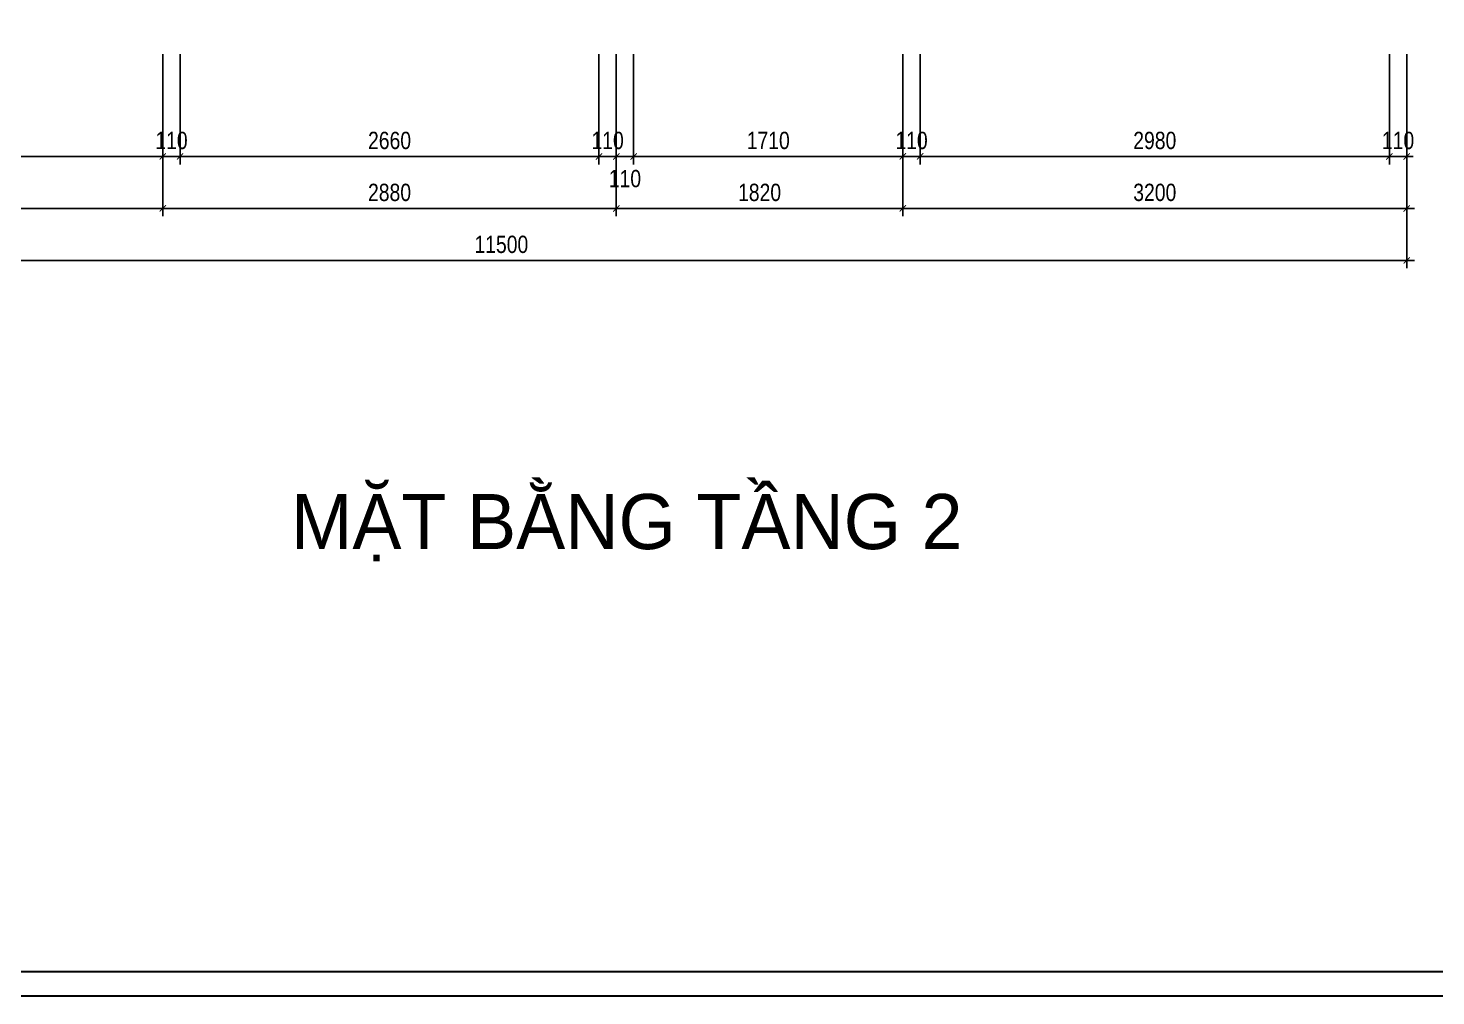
# Model space of a CAD drawing. Header units: millimetres. Extents: x -82962 to 19744, y -138000 to 4535.
# Drawn here: x -66937 to -57997, y -54419 to -48273 of the extents above; entities that cross this region are included whole.
import ezdxf

# ---------------------------------------------------------------- set-up
doc = ezdxf.new("R2010")
doc.units = ezdxf.units.MM
doc.header["$LTSCALE"] = 1000
doc.header["$MEASUREMENT"] = 0
doc.header["$PDMODE"] = 3
doc.layers.get('0').update_dxf_attribs({"lineweight": 30})
doc.layers.get('DEFPOINTS').update_dxf_attribs({"color": 4, "lineweight": 30})
doc.layers.add('THAY', color=4, linetype='Continuous', lineweight=30)
doc.styles.add('A2', font='VnAvantH.TTF')
doc.styles.add('dim', font='arial.ttf', dxfattribs={"width": 0.8})
doc.dimstyles.new('1-100-100', dxfattribs={"dimscale": 0, "dimtxt": 2.2, "dimasz": 0.8, "dimexe": 1, "dimexo": 1, "dimgap": 0.9, "dimtad": 1, "dimdec": 0, "dimzin": 0, "dimdsep": 46, "dimtxsty": 'dim', "dimblk1": 'ARCHTICK', "dimblk2": 'ARCHTICK', "dimsah": 1, "dimcen": 1, "dimdle": 1, "dimclrd": 256, "dimclre": 256, "dimclrt": 1, "dimadec": 0, "dimazin": 0, "dimtfac": 0.0001, "dimtdec": 0, "dimtix": 1, "dimtmove": 2, "dimatfit": 3, "dimldrblk": 'DOT', "dimfxl": 100, "dimtolj": 1, "dimtzin": 0, "dimarcsym": 0})

# ---------------------------------------------------------------- blocks, each defined once
blk = doc.blocks.new('_ARCHTICK')
at = {"color": 0, "linetype": 'ByBlock', "const_width": 0.15}
blk.add_lwpolyline([(-0.5, -0.5), (0.5, 0.5)], dxfattribs=at)
blk = doc.blocks.new('*D1301')
at = {"layer": 'DEFPOINTS', "color": 0, "ltscale": 0.2, "transparency": 16777216}
for p in [(-69571.9, -48388.2), (-66081.9, -48388.2), (-66081.9, -49088.2)]:
    blk.add_point(p, dxfattribs=at)
at = {"layer": 'THAY', "lineweight": -2, "ltscale": 0.2, "transparency": 16777216}
for p, q in [((-69571.9, -48438.2), (-69571.9, -49138.2)), ((-66081.9, -48438.2), (-66081.9, -49138.2)), ((-69621.9, -49088.2), (-66031.9, -49088.2))]:
    blk.add_line(p, q, dxfattribs=at)
at = {"layer": 'THAY', "lineweight": -2, "ltscale": 0.2, "transparency": 16777216, "xscale": 40.00000032884265, "yscale": 40.00000032884265, "zscale": 40.00000032884265, "rotation": 180}
blk.add_blockref('_ARCHTICK', (-69571.9, -49088.2), dxfattribs=at)
at = {"layer": 'THAY', "lineweight": -2, "ltscale": 0.2, "transparency": 16777216, "xscale": 40.00000032884265, "yscale": 40.00000032884265, "zscale": 40.00000032884265}
blk.add_blockref('_ARCHTICK', (-66081.9, -49088.2), dxfattribs=at)
at = {"layer": 'THAY', "color": 1, "ltscale": 0.2, "transparency": 16777216, "insert": (-67826.9, -48987), "char_height": 110, "attachment_point": 5, "style": 'dim'}
blk.add_mtext('\\A1;3490', dxfattribs=at)
blk = doc.blocks.new('_DOT')
at = {"color": 0, "linetype": 'ByBlock', "ltscale": 10}
blk.add_line((-0.5, 0), (-1, 0), dxfattribs=at)
at = {"color": 0, "linetype": 'ByBlock', "ltscale": 10, "const_width": 0.5}
blk.add_lwpolyline([(-0.25, 0, 1), (0.25, 0, 1)], format="xyb", close=True, dxfattribs=at)
blk = doc.blocks.new('*D1302')
at = {"layer": 'DEFPOINTS', "color": 0, "ltscale": 0.2, "transparency": 16777216}
for p in [(-66081.9, -48388.2), (-65971.9, -48388.2), (-65971.9, -49088.2)]:
    blk.add_point(p, dxfattribs=at)
at = {"layer": 'THAY', "lineweight": -2, "ltscale": 0.2, "transparency": 16777216}
for p, q in [((-66081.9, -48438.2), (-66081.9, -49138.2)), ((-65971.9, -48438.2), (-65971.9, -49138.2)), ((-66081.9, -49088.2), (-66121.9, -49088.2)), ((-66081.9, -49088.2), (-65971.9, -49088.2)), ((-65971.9, -49088.2), (-65931.9, -49088.2))]:
    blk.add_line(p, q, dxfattribs=at)
at = {"layer": 'THAY', "lineweight": -2, "ltscale": 0.2, "transparency": 16777216, "xscale": 40.00000032884265, "yscale": 40.00000032884265, "zscale": 40.00000032884265}
blk.add_blockref('_ARCHTICK', (-66081.9, -49088.2), dxfattribs=at)
at = {"layer": 'THAY', "lineweight": -2, "ltscale": 0.2, "transparency": 16777216, "xscale": 40.00000032884265, "yscale": 40.00000032884265, "zscale": 40.00000032884265, "rotation": 180}
blk.add_blockref('_ARCHTICK', (-65971.9, -49088.2), dxfattribs=at)
at = {"layer": 'THAY', "color": 1, "ltscale": 0.2, "transparency": 16777216, "insert": (-66026.9, -48987.1), "char_height": 110, "attachment_point": 5, "style": 'dim'}
blk.add_mtext('\\A1;110', dxfattribs=at)
blk = doc.blocks.new('*D1303')
at = {"layer": 'DEFPOINTS', "color": 0, "ltscale": 0.2, "transparency": 16777216}
for p in [(-65971.9, -48388.2), (-63311.9, -48388.2), (-63311.9, -49088.2)]:
    blk.add_point(p, dxfattribs=at)
at = {"layer": 'THAY', "lineweight": -2, "ltscale": 0.2, "transparency": 16777216}
for p, q in [((-65971.9, -48438.2), (-65971.9, -49138.2)), ((-63311.9, -48438.2), (-63311.9, -49138.2)), ((-66021.9, -49088.2), (-63261.9, -49088.2))]:
    blk.add_line(p, q, dxfattribs=at)
at = {"layer": 'THAY', "lineweight": -2, "ltscale": 0.2, "transparency": 16777216, "xscale": 40.00000032884265, "yscale": 40.00000032884265, "zscale": 40.00000032884265, "rotation": 180}
blk.add_blockref('_ARCHTICK', (-65971.9, -49088.2), dxfattribs=at)
at = {"layer": 'THAY', "lineweight": -2, "ltscale": 0.2, "transparency": 16777216, "xscale": 40.00000032884265, "yscale": 40.00000032884265, "zscale": 40.00000032884265}
blk.add_blockref('_ARCHTICK', (-63311.9, -49088.2), dxfattribs=at)
at = {"layer": 'THAY', "color": 1, "ltscale": 0.2, "transparency": 16777216, "insert": (-64641.9, -48987.1), "char_height": 110, "attachment_point": 5, "style": 'dim'}
blk.add_mtext('\\A1;2660', dxfattribs=at)
blk = doc.blocks.new('*D1304')
at = {"layer": 'DEFPOINTS', "color": 0, "ltscale": 0.2, "transparency": 16777216}
for p in [(-63311.9, -48388.2), (-63201.9, -48388.2), (-63201.9, -49088.2)]:
    blk.add_point(p, dxfattribs=at)
at = {"layer": 'THAY', "lineweight": -2, "ltscale": 0.2, "transparency": 16777216}
for p, q in [((-63311.9, -48438.2), (-63311.9, -49138.2)), ((-63201.9, -48438.2), (-63201.9, -49138.2)), ((-63311.9, -49088.2), (-63351.9, -49088.2)), ((-63311.9, -49088.2), (-63201.9, -49088.2)), ((-63201.9, -49088.2), (-63161.9, -49088.2))]:
    blk.add_line(p, q, dxfattribs=at)
at = {"layer": 'THAY', "lineweight": -2, "ltscale": 0.2, "transparency": 16777216, "xscale": 40.00000032884265, "yscale": 40.00000032884265, "zscale": 40.00000032884265}
blk.add_blockref('_ARCHTICK', (-63311.9, -49088.2), dxfattribs=at)
at = {"layer": 'THAY', "lineweight": -2, "ltscale": 0.2, "transparency": 16777216, "xscale": 40.00000032884265, "yscale": 40.00000032884265, "zscale": 40.00000032884265, "rotation": 180}
blk.add_blockref('_ARCHTICK', (-63201.9, -49088.2), dxfattribs=at)
at = {"layer": 'THAY', "color": 1, "ltscale": 0.2, "transparency": 16777216, "insert": (-63256.9, -48987.1), "char_height": 110, "attachment_point": 5, "style": 'dim'}
blk.add_mtext('\\A1;110', dxfattribs=at)
blk = doc.blocks.new('*D1305')
at = {"layer": 'DEFPOINTS', "color": 0, "ltscale": 0.2, "transparency": 16777216}
for p in [(-63201.9, -48388.2), (-63091.9, -48388.2), (-63091.9, -49088.2)]:
    blk.add_point(p, dxfattribs=at)
at = {"layer": 'THAY', "lineweight": -2, "ltscale": 0.2, "transparency": 16777216}
for p, q in [((-63201.9, -48438.2), (-63201.9, -49138.2)), ((-63091.9, -48438.2), (-63091.9, -49138.2)), ((-63251.9, -49088.2), (-63041.9, -49088.2))]:
    blk.add_line(p, q, dxfattribs=at)
at = {"layer": 'THAY', "lineweight": -2, "ltscale": 0.2, "transparency": 16777216, "xscale": 40.00000032884265, "yscale": 40.00000032884265, "zscale": 40.00000032884265, "rotation": 180}
blk.add_blockref('_ARCHTICK', (-63201.9, -49088.2), dxfattribs=at)
at = {"layer": 'THAY', "lineweight": -2, "ltscale": 0.2, "transparency": 16777216, "xscale": 40.00000032884265, "yscale": 40.00000032884265, "zscale": 40.00000032884265}
blk.add_blockref('_ARCHTICK', (-63091.9, -49088.2), dxfattribs=at)
at = {"layer": 'THAY', "color": 1, "ltscale": 0.2, "transparency": 16777216, "insert": (-63146.9, -49229.4), "char_height": 110, "attachment_point": 5, "style": 'dim'}
blk.add_mtext('\\A1;110', dxfattribs=at)
blk = doc.blocks.new('*D1306')
at = {"layer": 'DEFPOINTS', "color": 0, "ltscale": 0.2, "transparency": 16777216}
for p in [(-61271.9, -48388.2), (-58291.9, -48388.2), (-58291.9, -49088.2)]:
    blk.add_point(p, dxfattribs=at)
at = {"layer": 'THAY', "lineweight": -2, "ltscale": 0.2, "transparency": 16777216}
for p, q in [((-61271.9, -48438.2), (-61271.9, -49138.2)), ((-58291.9, -48438.2), (-58291.9, -49138.2)), ((-61321.9, -49088.2), (-58241.9, -49088.2))]:
    blk.add_line(p, q, dxfattribs=at)
at = {"layer": 'THAY', "lineweight": -2, "ltscale": 0.2, "transparency": 16777216, "xscale": 40.00000032884265, "yscale": 40.00000032884265, "zscale": 40.00000032884265, "rotation": 180}
blk.add_blockref('_ARCHTICK', (-61271.9, -49088.2), dxfattribs=at)
at = {"layer": 'THAY', "lineweight": -2, "ltscale": 0.2, "transparency": 16777216, "xscale": 40.00000032884265, "yscale": 40.00000032884265, "zscale": 40.00000032884265}
blk.add_blockref('_ARCHTICK', (-58291.9, -49088.2), dxfattribs=at)
at = {"layer": 'THAY', "color": 1, "ltscale": 0.2, "transparency": 16777216, "insert": (-59781.9, -48987.1), "char_height": 110, "attachment_point": 5, "style": 'dim'}
blk.add_mtext('\\A1;2980', dxfattribs=at)
blk = doc.blocks.new('*D1307')
at = {"layer": 'DEFPOINTS', "color": 0, "ltscale": 0.2, "transparency": 16777216}
for p in [(-58291.9, -48388.2), (-58181.9, -48388.2), (-58181.9, -49088.2)]:
    blk.add_point(p, dxfattribs=at)
at = {"layer": 'THAY', "lineweight": -2, "ltscale": 0.2, "transparency": 16777216}
for p, q in [((-58291.9, -48438.2), (-58291.9, -49138.2)), ((-58181.9, -48438.2), (-58181.9, -49138.2)), ((-58291.9, -49088.2), (-58331.9, -49088.2)), ((-58291.9, -49088.2), (-58181.9, -49088.2)), ((-58181.9, -49088.2), (-58141.9, -49088.2))]:
    blk.add_line(p, q, dxfattribs=at)
at = {"layer": 'THAY', "lineweight": -2, "ltscale": 0.2, "transparency": 16777216, "xscale": 40.00000032884265, "yscale": 40.00000032884265, "zscale": 40.00000032884265}
blk.add_blockref('_ARCHTICK', (-58291.9, -49088.2), dxfattribs=at)
at = {"layer": 'THAY', "lineweight": -2, "ltscale": 0.2, "transparency": 16777216, "xscale": 40.00000032884265, "yscale": 40.00000032884265, "zscale": 40.00000032884265, "rotation": 180}
blk.add_blockref('_ARCHTICK', (-58181.9, -49088.2), dxfattribs=at)
at = {"layer": 'THAY', "color": 1, "ltscale": 0.2, "transparency": 16777216, "insert": (-58236.9, -48987.1), "char_height": 110, "attachment_point": 5, "style": 'dim'}
blk.add_mtext('\\A1;110', dxfattribs=at)
blk = doc.blocks.new('*D1308')
at = {"layer": 'DEFPOINTS', "color": 0, "ltscale": 0.2, "transparency": 16777216}
for p in [(-61381.9, -48388.2), (-58181.9, -48388.2), (-61381.9, -49418.2)]:
    blk.add_point(p, dxfattribs=at)
at = {"layer": 'THAY', "lineweight": -2, "ltscale": 0.2, "transparency": 16777216}
for p, q in [((-61381.9, -48438.2), (-61381.9, -49468.2)), ((-58181.9, -48438.2), (-58181.9, -49468.2)), ((-58131.9, -49418.2), (-61431.9, -49418.2))]:
    blk.add_line(p, q, dxfattribs=at)
at = {"layer": 'THAY', "lineweight": -2, "ltscale": 0.2, "transparency": 16777216, "xscale": 40.00000032884265, "yscale": 40.00000032884265, "zscale": 40.00000032884265, "rotation": 180}
blk.add_blockref('_ARCHTICK', (-61381.9, -49418.2), dxfattribs=at)
at = {"layer": 'THAY', "lineweight": -2, "ltscale": 0.2, "transparency": 16777216, "xscale": 40.00000032884265, "yscale": 40.00000032884265, "zscale": 40.00000032884265}
blk.add_blockref('_ARCHTICK', (-58181.9, -49418.2), dxfattribs=at)
at = {"layer": 'THAY', "color": 1, "ltscale": 0.2, "transparency": 16777216, "insert": (-59781.9, -49317), "char_height": 110, "attachment_point": 5, "style": 'dim'}
blk.add_mtext('\\A1;3200', dxfattribs=at)
blk = doc.blocks.new('*D1309')
at = {"layer": 'DEFPOINTS', "color": 0, "ltscale": 0.2, "transparency": 16777216}
for p in [(-63201.9, -48388.2), (-61381.9, -48388.2), (-63201.9, -49418.2)]:
    blk.add_point(p, dxfattribs=at)
at = {"layer": 'THAY', "lineweight": -2, "ltscale": 0.2, "transparency": 16777216}
for p, q in [((-63201.9, -48438.2), (-63201.9, -49468.2)), ((-61381.9, -48438.2), (-61381.9, -49468.2)), ((-61331.9, -49418.2), (-63251.9, -49418.2))]:
    blk.add_line(p, q, dxfattribs=at)
at = {"layer": 'THAY', "lineweight": -2, "ltscale": 0.2, "transparency": 16777216, "xscale": 40.00000032884265, "yscale": 40.00000032884265, "zscale": 40.00000032884265, "rotation": 180}
blk.add_blockref('_ARCHTICK', (-63201.9, -49418.2), dxfattribs=at)
at = {"layer": 'THAY', "lineweight": -2, "ltscale": 0.2, "transparency": 16777216, "xscale": 40.00000032884265, "yscale": 40.00000032884265, "zscale": 40.00000032884265}
blk.add_blockref('_ARCHTICK', (-61381.9, -49418.2), dxfattribs=at)
at = {"layer": 'THAY', "color": 1, "ltscale": 0.2, "transparency": 16777216, "insert": (-62291.9, -49317.1), "char_height": 110, "attachment_point": 5, "style": 'dim'}
blk.add_mtext('\\A1;1820', dxfattribs=at)
blk = doc.blocks.new('*D1310')
at = {"layer": 'DEFPOINTS', "color": 0, "ltscale": 0.2, "transparency": 16777216}
for p in [(-66081.9, -48388.2), (-63201.9, -48388.2), (-66081.9, -49418.2)]:
    blk.add_point(p, dxfattribs=at)
at = {"layer": 'THAY', "lineweight": -2, "ltscale": 0.2, "transparency": 16777216}
for p, q in [((-66081.9, -48438.2), (-66081.9, -49468.2)), ((-63201.9, -48438.2), (-63201.9, -49468.2)), ((-63151.9, -49418.2), (-66131.9, -49418.2))]:
    blk.add_line(p, q, dxfattribs=at)
at = {"layer": 'THAY', "lineweight": -2, "ltscale": 0.2, "transparency": 16777216, "xscale": 40.00000032884265, "yscale": 40.00000032884265, "zscale": 40.00000032884265, "rotation": 180}
blk.add_blockref('_ARCHTICK', (-66081.9, -49418.2), dxfattribs=at)
at = {"layer": 'THAY', "lineweight": -2, "ltscale": 0.2, "transparency": 16777216, "xscale": 40.00000032884265, "yscale": 40.00000032884265, "zscale": 40.00000032884265}
blk.add_blockref('_ARCHTICK', (-63201.9, -49418.2), dxfattribs=at)
at = {"layer": 'THAY', "color": 1, "ltscale": 0.2, "transparency": 16777216, "insert": (-64641.9, -49317.1), "char_height": 110, "attachment_point": 5, "style": 'dim'}
blk.add_mtext('\\A1;2880', dxfattribs=at)
blk = doc.blocks.new('*D1311')
at = {"layer": 'DEFPOINTS', "color": 0, "ltscale": 0.2, "transparency": 16777216}
for p in [(-69681.9, -48388.2), (-66081.9, -48388.2), (-69681.9, -49418.2)]:
    blk.add_point(p, dxfattribs=at)
at = {"layer": 'THAY', "lineweight": -2, "ltscale": 0.2, "transparency": 16777216}
for p, q in [((-69681.9, -48438.2), (-69681.9, -49468.2)), ((-66081.9, -48438.2), (-66081.9, -49468.2)), ((-66031.9, -49418.2), (-69731.9, -49418.2))]:
    blk.add_line(p, q, dxfattribs=at)
at = {"layer": 'THAY', "lineweight": -2, "ltscale": 0.2, "transparency": 16777216, "xscale": 40.00000032884265, "yscale": 40.00000032884265, "zscale": 40.00000032884265, "rotation": 180}
blk.add_blockref('_ARCHTICK', (-69681.9, -49418.2), dxfattribs=at)
at = {"layer": 'THAY', "lineweight": -2, "ltscale": 0.2, "transparency": 16777216, "xscale": 40.00000032884265, "yscale": 40.00000032884265, "zscale": 40.00000032884265}
blk.add_blockref('_ARCHTICK', (-66081.9, -49418.2), dxfattribs=at)
at = {"layer": 'THAY', "color": 1, "ltscale": 0.2, "transparency": 16777216, "insert": (-67881.9, -49317), "char_height": 110, "attachment_point": 5, "style": 'dim'}
blk.add_mtext('\\A1;3600', dxfattribs=at)
blk = doc.blocks.new('*D1313')
at = {"layer": 'DEFPOINTS', "color": 0, "ltscale": 0.2, "transparency": 16777216}
for p in [(-69681.9, -48388.2), (-58181.9, -48388.2), (-58181.9, -49748.2)]:
    blk.add_point(p, dxfattribs=at)
at = {"layer": 'THAY', "lineweight": -2, "ltscale": 0.2, "transparency": 16777216}
for p, q in [((-69681.9, -48438.2), (-69681.9, -49798.2)), ((-58181.9, -48438.2), (-58181.9, -49798.2)), ((-69731.9, -49748.2), (-58131.9, -49748.2))]:
    blk.add_line(p, q, dxfattribs=at)
at = {"layer": 'THAY', "lineweight": -2, "ltscale": 0.2, "transparency": 16777216, "xscale": 40.00000032884265, "yscale": 40.00000032884265, "zscale": 40.00000032884265, "rotation": 180}
blk.add_blockref('_ARCHTICK', (-69681.9, -49748.2), dxfattribs=at)
at = {"layer": 'THAY', "lineweight": -2, "ltscale": 0.2, "transparency": 16777216, "xscale": 40.00000032884265, "yscale": 40.00000032884265, "zscale": 40.00000032884265}
blk.add_blockref('_ARCHTICK', (-58181.9, -49748.2), dxfattribs=at)
at = {"layer": 'THAY', "color": 1, "ltscale": 0.2, "transparency": 16777216, "insert": (-63931.9, -49647.1), "char_height": 110, "attachment_point": 5, "style": 'dim'}
blk.add_mtext('\\A1;11500', dxfattribs=at)
blk = doc.blocks.new('*D1340')
at = {"layer": 'DEFPOINTS', "color": 0, "ltscale": 0.2, "transparency": 16777216}
for p in [(-61381.9, -48388.2), (-61271.9, -48388.2), (-61381.9, -49088.2)]:
    blk.add_point(p, dxfattribs=at)
at = {"layer": 'THAY', "lineweight": -2, "ltscale": 0.2, "transparency": 16777216}
for p, q in [((-61381.9, -48438.2), (-61381.9, -49138.2)), ((-61271.9, -48438.2), (-61271.9, -49138.2)), ((-61381.9, -49088.2), (-61421.9, -49088.2)), ((-61271.9, -49088.2), (-61381.9, -49088.2)), ((-61271.9, -49088.2), (-61231.9, -49088.2))]:
    blk.add_line(p, q, dxfattribs=at)
at = {"layer": 'THAY', "lineweight": -2, "ltscale": 0.2, "transparency": 16777216, "xscale": 40.00000032884265, "yscale": 40.00000032884265, "zscale": 40.00000032884265}
blk.add_blockref('_ARCHTICK', (-61381.9, -49088.2), dxfattribs=at)
at = {"layer": 'THAY', "lineweight": -2, "ltscale": 0.2, "transparency": 16777216, "xscale": 40.00000032884265, "yscale": 40.00000032884265, "zscale": 40.00000032884265, "rotation": 180}
blk.add_blockref('_ARCHTICK', (-61271.9, -49088.2), dxfattribs=at)
at = {"layer": 'THAY', "color": 1, "ltscale": 0.2, "transparency": 16777216, "insert": (-61326.9, -48987.1), "char_height": 110, "attachment_point": 5, "style": 'dim'}
blk.add_mtext('\\A1;110', dxfattribs=at)
blk = doc.blocks.new('*D1420')
at = {"layer": 'DEFPOINTS', "color": 0, "ltscale": 0.2, "transparency": 16777216}
for p in [(-63091.9, -48388.2), (-61381.9, -48388.2), (-61381.9, -49088.2)]:
    blk.add_point(p, dxfattribs=at)
at = {"layer": 'THAY', "lineweight": -2, "ltscale": 0.2, "transparency": 16777216}
for p, q in [((-63091.9, -48438.2), (-63091.9, -49138.2)), ((-61381.9, -48438.2), (-61381.9, -49138.2)), ((-63141.9, -49088.2), (-61331.9, -49088.2))]:
    blk.add_line(p, q, dxfattribs=at)
at = {"layer": 'THAY', "lineweight": -2, "ltscale": 0.2, "transparency": 16777216, "xscale": 40.00000032884262, "yscale": 40.00000032884262, "zscale": 40.00000032884262, "rotation": 180}
blk.add_blockref('_ARCHTICK', (-63091.9, -49088.2), dxfattribs=at)
at = {"layer": 'THAY', "lineweight": -2, "ltscale": 0.2, "transparency": 16777216, "xscale": 40.00000032884262, "yscale": 40.00000032884262, "zscale": 40.00000032884262}
blk.add_blockref('_ARCHTICK', (-61381.9, -49088.2), dxfattribs=at)
at = {"layer": 'THAY', "color": 1, "ltscale": 0.2, "transparency": 16777216, "insert": (-62236.9, -48987.1), "char_height": 110, "attachment_point": 5, "style": 'dim'}
blk.add_mtext('\\A1;1710', dxfattribs=at)

msp = doc.modelspace()

# ---------------------------------------------------------------- linework, layer by layer
at = {"layer": 'THAY', "ltscale": 0.2}
for points in [[(-74502.89342, -54419.34867), (-52529.56781, -54419.34867), (-52529.56781, -38986.1695), (-74502.89342, -38986.1695)], [(-74352.60656, -54265.12051), (-52679.85467, -54265.12051), (-52679.85467, -39132.51507), (-74352.60656, -39132.51507)]]:
    msp.add_lwpolyline(points, close=True, dxfattribs=at)

# ---------------------------------------------------------------- texts
at = {"layer": 'THAY', "style": 'A2'}
msp.add_text('mÆt b»ng tÇng 2', height=350, dxfattribs=at).set_placement((-65268.07284, -51582.11823))

# ---------------------------------------------------------------- dimensions: what is measured, and where the dimension line sits
at = {"layer": 'THAY', "ltscale": 0.2}
for base, p1, p2, picture, middle in [((-69681.86937, -49418.23714), (-66081.86937, -48388.23714), (-69681.86937, -48388.23714), '*D1311', (-67881.86937, -49317.03659)), ((-58181.86937, -49748.23714), (-69681.86937, -48388.23714), (-58181.86937, -48388.23714), '*D1313', (-63931.86937, -49647.07411)), ((-66081.86937, -49088.23714), (-69571.86937, -48388.23714), (-66081.86937, -48388.23714), '*D1301', (-67826.86937, -48987.03659)), ((-65971.86937, -49088.23714), (-66081.86937, -48388.23714), (-65971.86937, -48388.23714), '*D1302', (-66026.86937, -48987.07411)), ((-66081.86937, -49418.23714), (-63201.86937, -48388.23714), (-66081.86937, -48388.23714), '*D1310', (-64641.86937, -49317.07411)), ((-63311.86937, -49088.23714), (-65971.86937, -48388.23714), (-63311.86937, -48388.23714), '*D1303', (-64641.86937, -48987.07411)), ((-63201.86937, -49088.23714), (-63311.86937, -48388.23714), (-63201.86937, -48388.23714), '*D1304', (-63256.86937, -48987.07411)), ((-63201.86937, -49418.23714), (-61381.86937, -48388.23714), (-63201.86937, -48388.23714), '*D1309', (-62291.86937, -49317.07411)), ((-61381.86937, -49088.23714), (-63091.86937, -48388.23714), (-61381.86937, -48388.23714), '*D1420', (-62236.86937, -48987.07411)), ((-61381.86937, -49088.23714), (-61271.86937, -48388.23714), (-61381.86937, -48388.23714), '*D1340', (-61326.86937, -48987.07411)), ((-61381.86937, -49418.23714), (-58181.86937, -48388.23714), (-61381.86937, -48388.23714), '*D1308', (-59781.86937, -49317.03659)), ((-58291.86937, -49088.23714), (-61271.86937, -48388.23714), (-58291.86937, -48388.23714), '*D1306', (-59781.86937, -48987.07411)), ((-58181.86937, -49088.23714), (-58291.86937, -48388.23714), (-58181.86937, -48388.23714), '*D1307', (-58236.86937, -48987.07411))]:
    dim = msp.add_linear_dim(base=base, p1=p1, p2=p2, dimstyle='1-100-100', override={"dimscale": 50}, dxfattribs=at)
    dim.commit()
    dim.dimension.update_dxf_attribs({"geometry": picture, "text_midpoint": middle})
dim = msp.add_linear_dim(base=(-63091.86937, -49088.23714), p1=(-63201.86937, -48388.23714), p2=(-63091.86937, -48388.23714), dimstyle='1-100-100', override={"dimscale": 50}, dxfattribs=at)
dim.commit()
dim.dimension.update_dxf_attribs({"geometry": '*D1305', "text_midpoint": (-63146.86937, -49229.39107), "dimtype": 160})

doc.saveas('drawing.dxf')
